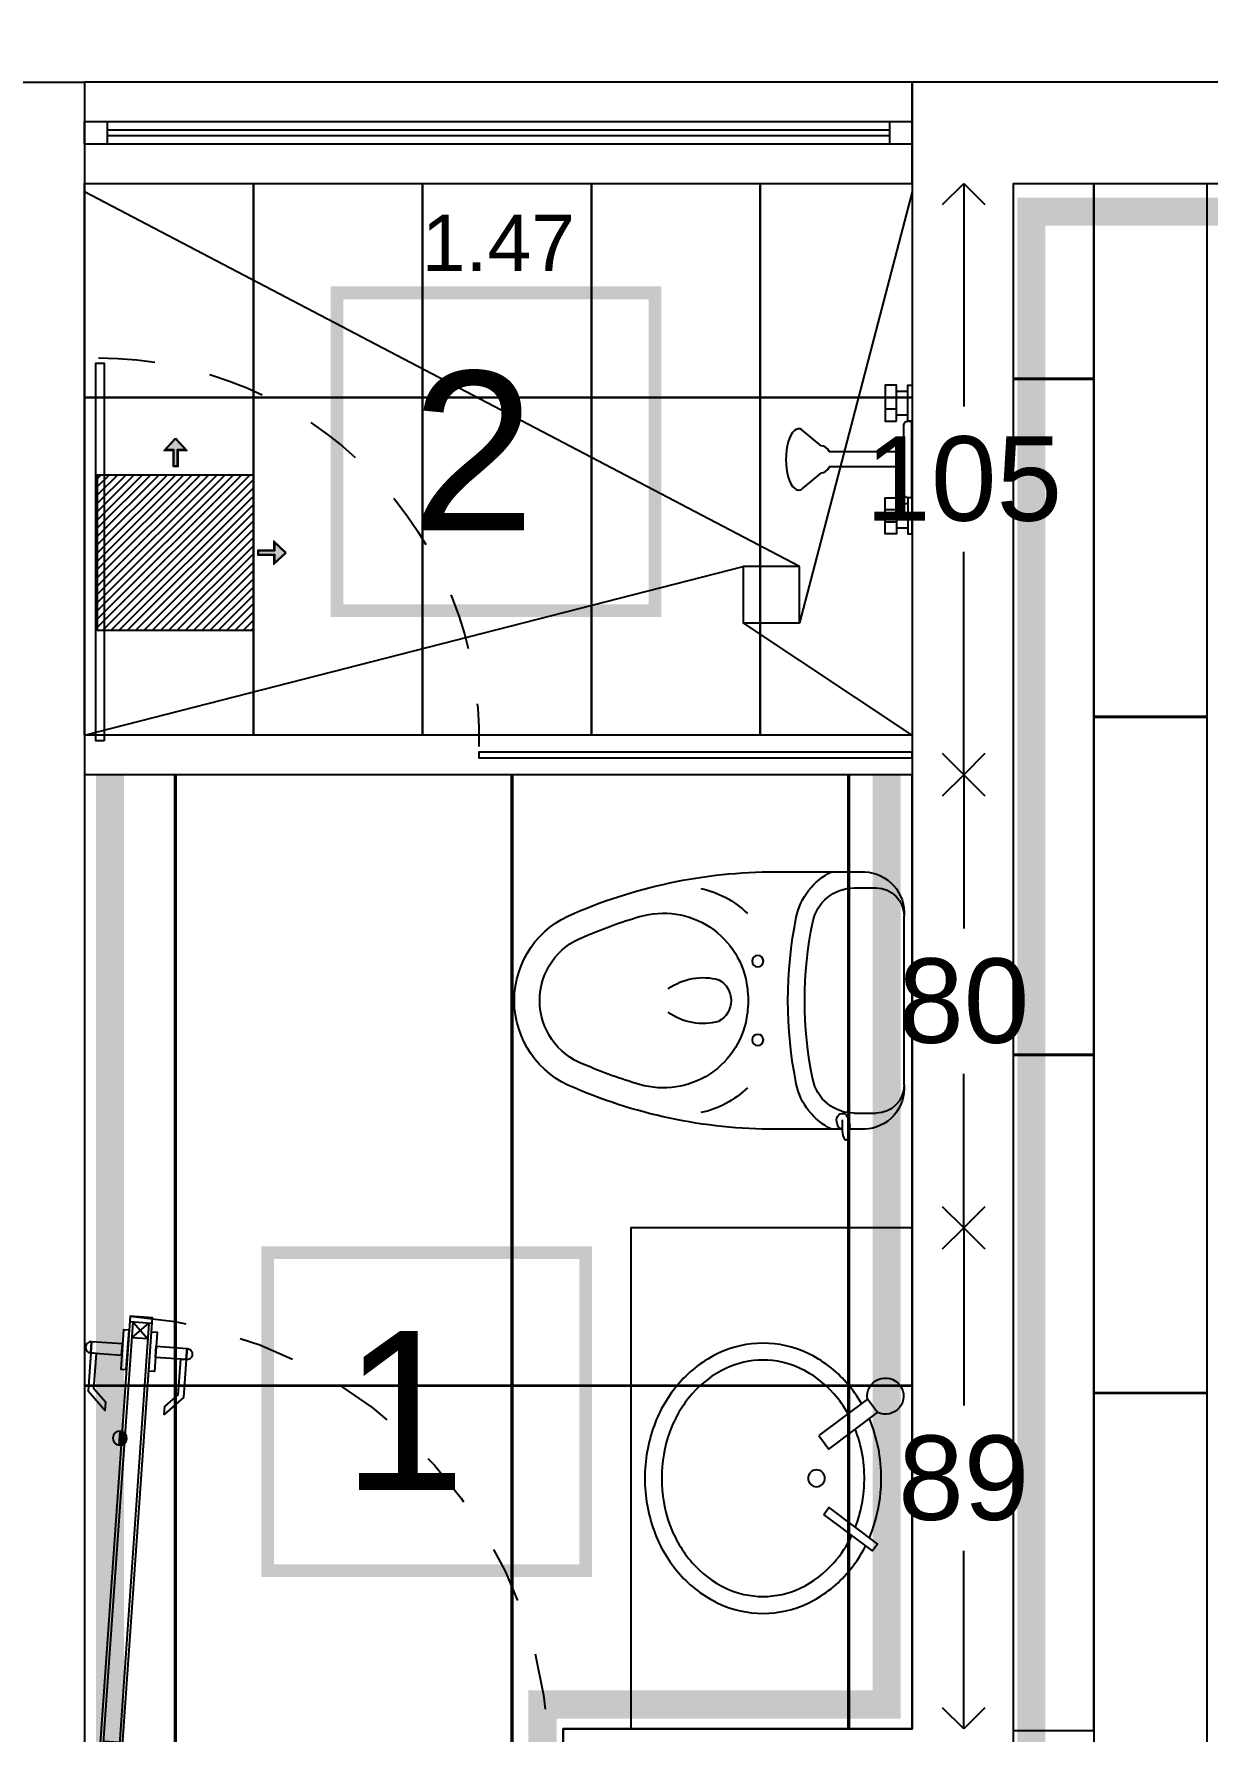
# Model space of a CAD drawing. Header units: metres. Extents: x 116 to 391, y -213 to 56.
# Drawn here: x 328.997 to 331.08, y -123.628 to -120.614 of the extents above; entities that cross this region are included whole.
import ezdxf
from ezdxf.xclip import XClip

# ---------------------------------------------------------------- set-up
doc = ezdxf.new("R2010")
doc.units = ezdxf.units.M
doc.header["$XCLIPFRAME"] = 0
doc.header["$PDMODE"] = 35
for name, pattern in [('AR-157$0$ACAD_ISO07W100', [3, 0, -3]), ('AR-157$0$HIDDEN', [0.375, 0.25, -0.125]), ('HIDDEN2', [0.1875, 0.125, -0.0625])]:
    doc.linetypes.add(name, pattern=pattern)
for name, color, linetype in [('A-ACABADOS PISOS', 1, 'Continuous'), ('A-DESPIECE', 5, 'Continuous'), ('A-PISO', 30, 'Continuous'), ('AR-157$0$A-CANCELERIA', 8, 'Continuous'), ('AR-157$0$A-DIM-VANOS', 8, 'Continuous'), ('AR-157$0$A-ESCALON', 8, 'Continuous'), ('AR-157$0$A-MUEBLES FIJOS', 8, 'Continuous'), ('AR-157$0$A-MUROS', 8, 'Continuous'), ('AR-157$0$A-MUROS BAJOS', 8, 'Continuous'), ('AR-157$0$A-PUERTAS', 8, 'Continuous'), ('AR-157$0$A-VENTANAS', 8, 'Continuous')]:
    doc.layers.add(name, color=color, linetype=linetype)
doc.styles.add('Anot_Arial', font='arial.ttf')
doc.styles.add('AR-157$0$Anot_Arial', font='arial.ttf')
doc.styles.add('AR-157$0$Standard', font='arial.ttf')
doc.styles.get("Standard").update_dxf_attribs({"font": 'arial.ttf'})
doc.dimstyles.new('AR-157$0$VANOS', dxfattribs={"dimtxt": 0.1, "dimasz": 0.05, "dimexe": 0, "dimexo": 0, "dimgap": 0.03, "dimtad": 0, "dimtih": 1, "dimtoh": 1, "dimzin": 0, "dimdsep": 46, "dimtxsty": 'AR-157$0$Standard', "dimblk": 'AR-157$0$_Dot', "dimcen": 0.09, "dimse1": 1, "dimse2": 1, "dimsd1": 1, "dimsd2": 1, "dimclrd": 256, "dimclre": 256, "dimclrt": 256, "dimazin": 0, "dimtfac": 1, "dimtix": 1, "dimtofl": 0, "dimtmove": 2, "dimatfit": 3, "dimldrblk": 'AR-157$0$COTA', "dimfxl": 0, "dimtolj": 1, "dimtzin": 0, "dimlwd": 18, "dimarcsym": 0})
doc.dimstyles.new('DETALLE DE CAMBIOS', dxfattribs={"dimscale": 1.5, "dimtxt": 0.1, "dimasz": 0.05, "dimexe": 0.18, "dimexo": 0.0625, "dimgap": 0.035, "dimtad": 0, "dimtih": 1, "dimtoh": 1, "dimdec": 0, "dimlfac": 100, "dimzin": 0, "dimdsep": 46, "dimtxsty": 'Anot_Arial', "dimblk": 'OPEN90', "dimcen": 0.09, "dimse1": 1, "dimse2": 1, "dimclrd": 1, "dimclre": 4, "dimclrt": 1, "dimadec": 0, "dimazin": 0, "dimtfac": 1, "dimtdec": 0, "dimtix": 1, "dimtofl": 0, "dimtmove": 0, "dimatfit": 3, "dimldrblk": 'OPEN90', "dimfxl": 1, "dimtolj": 1, "dimtzin": 0, "dimarcsym": 0})

# ---------------------------------------------------------------- blocks, each defined once
blk = doc.blocks.new('PISO REGADERA')
at = {"layer": 'A-PISO'}
for points in [[(143.8033, 59.7182), (144.1033, 59.7182), (144.1033, 60.3182), (143.8033, 60.3182)], [(144.1033, 59.7182), (144.4033, 59.7182), (144.4033, 60.3182), (144.1033, 60.3182)], [(144.4033, 59.7182), (144.7033, 59.7182), (144.7033, 60.3182), (144.4033, 60.3182)], [(144.7033, 59.7182), (145.0033, 59.7182), (145.0033, 60.3182), (144.7033, 60.3182)], [(145.0033, 59.7182), (145.3033, 59.7182), (145.3033, 60.3182), (145.0033, 60.3182)], [(145.3033, 59.7182), (145.6033, 59.7182), (145.6033, 60.3182), (145.3033, 60.3182)], [(145.6033, 59.7182), (145.9033, 59.7182), (145.9033, 60.3182), (145.6033, 60.3182)], [(145.9033, 59.7182), (146.2033, 59.7182), (146.2033, 60.3182), (145.9033, 60.3182)], [(146.2033, 59.7182), (146.5033, 59.7182), (146.5033, 60.3182), (146.2033, 60.3182)], [(146.5033, 59.7182), (146.8033, 59.7182), (146.8033, 60.3182), (146.5033, 60.3182)], [(146.8033, 59.7182), (147.1033, 59.7182), (147.1033, 60.3182), (146.8033, 60.3182)], [(147.1033, 59.7182), (147.4033, 59.7182), (147.4033, 60.3182), (147.1033, 60.3182)], [(147.4033, 59.7182), (147.7033, 59.7182), (147.7033, 60.3182), (147.4033, 60.3182)], [(143.8033, 59.1182), (144.1033, 59.1182), (144.1033, 59.7182), (143.8033, 59.7182)], [(143.8033, 59.7182), (144.1033, 59.7182), (144.1033, 59.7182), (143.8033, 59.7182)], [(144.1033, 59.1182), (144.4033, 59.1182), (144.4033, 59.7182), (144.1033, 59.7182)], [(144.1033, 59.7182), (144.4033, 59.7182), (144.4033, 59.7182), (144.1033, 59.7182)], [(144.4033, 59.1182), (144.7033, 59.1182), (144.7033, 59.7182), (144.4033, 59.7182)], [(144.4033, 59.7182), (144.7033, 59.7182), (144.7033, 59.7182), (144.4033, 59.7182)], [(144.7033, 59.1182), (145.0033, 59.1182), (145.0033, 59.7182), (144.7033, 59.7182)], [(144.7033, 59.7182), (145.0033, 59.7182), (145.0033, 59.7182), (144.7033, 59.7182)], [(145.0033, 59.1182), (145.3033, 59.1182), (145.3033, 59.7182), (145.0033, 59.7182)], [(145.0033, 59.7182), (145.3033, 59.7182), (145.3033, 59.7182), (145.0033, 59.7182)], [(145.3033, 59.1182), (145.6033, 59.1182), (145.6033, 59.7182), (145.3033, 59.7182)], [(145.3033, 59.7182), (145.6033, 59.7182), (145.6033, 59.7182), (145.3033, 59.7182)], [(145.6033, 59.1182), (145.9033, 59.1182), (145.9033, 59.7182), (145.6033, 59.7182)], [(145.6033, 59.7182), (145.9033, 59.7182), (145.9033, 59.7182), (145.6033, 59.7182)], [(145.9033, 59.1182), (146.2033, 59.1182), (146.2033, 59.7182), (145.9033, 59.7182)], [(145.9033, 59.7182), (146.2033, 59.7182), (146.2033, 59.7182), (145.9033, 59.7182)], [(146.2033, 59.1182), (146.5033, 59.1182), (146.5033, 59.7182), (146.2033, 59.7182)], [(146.2033, 59.7182), (146.5033, 59.7182), (146.5033, 59.7182), (146.2033, 59.7182)], [(146.5033, 59.1182), (146.8033, 59.1182), (146.8033, 59.7182), (146.5033, 59.7182)], [(146.5033, 59.7182), (146.8033, 59.7182), (146.8033, 59.7182), (146.5033, 59.7182)], [(146.8033, 59.1182), (147.1033, 59.1182), (147.1033, 59.7182), (146.8033, 59.7182)], [(146.8033, 59.7182), (147.1033, 59.7182), (147.1033, 59.7182), (146.8033, 59.7182)], [(147.1033, 59.1182), (147.4033, 59.1182), (147.4033, 59.7182), (147.1033, 59.7182)], [(147.1033, 59.7182), (147.4033, 59.7182), (147.4033, 59.7182), (147.1033, 59.7182)], [(147.4033, 59.1182), (147.7033, 59.1182), (147.7033, 59.7182), (147.4033, 59.7182)], [(147.4033, 59.7182), (147.7033, 59.7182), (147.7033, 59.7182), (147.4033, 59.7182)], [(143.8033, 58.5182), (144.1033, 58.5182), (144.1033, 59.1182), (143.8033, 59.1182)], [(144.1033, 58.5182), (144.4033, 58.5182), (144.4033, 59.1182), (144.1033, 59.1182)], [(144.4033, 58.5182), (144.7033, 58.5182), (144.7033, 59.1182), (144.4033, 59.1182)], [(144.7033, 58.5182), (145.0033, 58.5182), (145.0033, 59.1182), (144.7033, 59.1182)], [(145.0033, 58.5182), (145.3033, 58.5182), (145.3033, 59.1182), (145.0033, 59.1182)], [(145.3033, 58.5182), (145.6033, 58.5182), (145.6033, 59.1182), (145.3033, 59.1182)], [(145.6033, 58.5182), (145.9033, 58.5182), (145.9033, 59.1182), (145.6033, 59.1182)], [(145.9033, 58.5182), (146.2033, 58.5182), (146.2033, 59.1182), (145.9033, 59.1182)], [(146.2033, 58.5182), (146.5033, 58.5182), (146.5033, 59.1182), (146.2033, 59.1182)], [(146.5033, 58.5182), (146.8033, 58.5182), (146.8033, 59.1182), (146.5033, 59.1182)], [(146.8033, 58.5182), (147.1033, 58.5182), (147.1033, 59.1182), (146.8033, 59.1182)], [(147.1033, 58.5182), (147.4033, 58.5182), (147.4033, 59.1182), (147.1033, 59.1182)], [(147.4033, 58.5182), (147.7033, 58.5182), (147.7033, 59.1182), (147.4033, 59.1182)], [(143.8033, 57.9182), (144.1033, 57.9182), (144.1033, 58.5182), (143.8033, 58.5182)], [(143.8033, 58.5182), (144.1033, 58.5182), (144.1033, 58.5182), (143.8033, 58.5182)], [(144.1033, 57.9182), (144.4033, 57.9182), (144.4033, 58.5182), (144.1033, 58.5182)], [(144.1033, 58.5182), (144.4033, 58.5182), (144.4033, 58.5182), (144.1033, 58.5182)], [(144.4033, 57.9182), (144.7033, 57.9182), (144.7033, 58.5182), (144.4033, 58.5182)], [(144.4033, 58.5182), (144.7033, 58.5182), (144.7033, 58.5182), (144.4033, 58.5182)], [(144.7033, 57.9182), (145.0033, 57.9182), (145.0033, 58.5182), (144.7033, 58.5182)], [(144.7033, 58.5182), (145.0033, 58.5182), (145.0033, 58.5182), (144.7033, 58.5182)], [(145.0033, 57.9182), (145.3033, 57.9182), (145.3033, 58.5182), (145.0033, 58.5182)], [(145.0033, 58.5182), (145.3033, 58.5182), (145.3033, 58.5182), (145.0033, 58.5182)], [(145.3033, 57.9182), (145.6033, 57.9182), (145.6033, 58.5182), (145.3033, 58.5182)], [(145.3033, 58.5182), (145.6033, 58.5182), (145.6033, 58.5182), (145.3033, 58.5182)], [(145.6033, 57.9182), (145.9033, 57.9182), (145.9033, 58.5182), (145.6033, 58.5182)], [(145.6033, 58.5182), (145.9033, 58.5182), (145.9033, 58.5182), (145.6033, 58.5182)], [(145.9033, 57.9182), (146.2033, 57.9182), (146.2033, 58.5182), (145.9033, 58.5182)], [(145.9033, 58.5182), (146.2033, 58.5182), (146.2033, 58.5182), (145.9033, 58.5182)], [(146.2033, 57.9182), (146.5033, 57.9182), (146.5033, 58.5182), (146.2033, 58.5182)], [(146.2033, 58.5182), (146.5033, 58.5182), (146.5033, 58.5182), (146.2033, 58.5182)], [(146.5033, 57.9182), (146.8033, 57.9182), (146.8033, 58.5182), (146.5033, 58.5182)], [(146.5033, 58.5182), (146.8033, 58.5182), (146.8033, 58.5182), (146.5033, 58.5182)], [(146.8033, 57.9182), (147.1033, 57.9182), (147.1033, 58.5182), (146.8033, 58.5182)], [(146.8033, 58.5182), (147.1033, 58.5182), (147.1033, 58.5182), (146.8033, 58.5182)], [(147.1033, 57.9182), (147.4033, 57.9182), (147.4033, 58.5182), (147.1033, 58.5182)], [(147.1033, 58.5182), (147.4033, 58.5182), (147.4033, 58.5182), (147.1033, 58.5182)], [(147.4033, 57.9182), (147.7033, 57.9182), (147.7033, 58.5182), (147.4033, 58.5182)], [(147.4033, 58.5182), (147.7033, 58.5182), (147.7033, 58.5182), (147.4033, 58.5182)], [(143.8033, 57.3182), (144.1033, 57.3182), (144.1033, 57.9182), (143.8033, 57.9182)], [(144.1033, 57.3182), (144.4033, 57.3182), (144.4033, 57.9182), (144.1033, 57.9182)], [(144.4033, 57.3182), (144.7033, 57.3182), (144.7033, 57.9182), (144.4033, 57.9182)], [(144.7033, 57.3182), (145.0033, 57.3182), (145.0033, 57.9182), (144.7033, 57.9182)], [(145.0033, 57.3182), (145.3033, 57.3182), (145.3033, 57.9182), (145.0033, 57.9182)], [(145.3033, 57.3182), (145.6033, 57.3182), (145.6033, 57.9182), (145.3033, 57.9182)], [(145.6033, 57.3182), (145.9033, 57.3182), (145.9033, 57.9182), (145.6033, 57.9182)], [(145.9033, 57.3182), (146.2033, 57.3182), (146.2033, 57.9182), (145.9033, 57.9182)], [(146.2033, 57.3182), (146.5033, 57.3182), (146.5033, 57.9182), (146.2033, 57.9182)], [(146.5033, 57.3182), (146.8033, 57.3182), (146.8033, 57.9182), (146.5033, 57.9182)], [(146.8033, 57.3182), (147.1033, 57.3182), (147.1033, 57.9182), (146.8033, 57.9182)], [(147.1033, 57.3182), (147.4033, 57.3182), (147.4033, 57.9182), (147.1033, 57.9182)], [(147.4033, 57.3182), (147.7033, 57.3182), (147.7033, 57.9182), (147.4033, 57.9182)], [(143.8033, 56.7182), (144.1033, 56.7182), (144.1033, 57.3182), (143.8033, 57.3182)], [(143.8033, 57.3182), (144.1033, 57.3182), (144.1033, 57.3182), (143.8033, 57.3182)], [(144.1033, 56.7182), (144.4033, 56.7182), (144.4033, 57.3182), (144.1033, 57.3182)], [(144.1033, 57.3182), (144.4033, 57.3182), (144.4033, 57.3182), (144.1033, 57.3182)], [(144.4033, 56.7182), (144.7033, 56.7182), (144.7033, 57.3182), (144.4033, 57.3182)], [(144.4033, 57.3182), (144.7033, 57.3182), (144.7033, 57.3182), (144.4033, 57.3182)], [(144.7033, 56.7182), (145.0033, 56.7182), (145.0033, 57.3182), (144.7033, 57.3182)], [(144.7033, 57.3182), (145.0033, 57.3182), (145.0033, 57.3182), (144.7033, 57.3182)], [(145.0033, 56.7182), (145.3033, 56.7182), (145.3033, 57.3182), (145.0033, 57.3182)], [(145.0033, 57.3182), (145.3033, 57.3182), (145.3033, 57.3182), (145.0033, 57.3182)], [(145.3033, 56.7182), (145.6033, 56.7182), (145.6033, 57.3182), (145.3033, 57.3182)], [(145.3033, 57.3182), (145.6033, 57.3182), (145.6033, 57.3182), (145.3033, 57.3182)], [(145.6033, 56.7182), (145.9033, 56.7182), (145.9033, 57.3182), (145.6033, 57.3182)], [(145.6033, 57.3182), (145.9033, 57.3182), (145.9033, 57.3182), (145.6033, 57.3182)], [(145.9033, 56.7182), (146.2033, 56.7182), (146.2033, 57.3182), (145.9033, 57.3182)], [(145.9033, 57.3182), (146.2033, 57.3182), (146.2033, 57.3182), (145.9033, 57.3182)], [(146.2033, 56.7182), (146.5033, 56.7182), (146.5033, 57.3182), (146.2033, 57.3182)], [(146.2033, 57.3182), (146.5033, 57.3182), (146.5033, 57.3182), (146.2033, 57.3182)], [(146.5033, 56.7182), (146.8033, 56.7182), (146.8033, 57.3182), (146.5033, 57.3182)], [(146.5033, 57.3182), (146.8033, 57.3182), (146.8033, 57.3182), (146.5033, 57.3182)], [(146.8033, 56.7182), (147.1033, 56.7182), (147.1033, 57.3182), (146.8033, 57.3182)], [(146.8033, 57.3182), (147.1033, 57.3182), (147.1033, 57.3182), (146.8033, 57.3182)], [(147.1033, 56.7182), (147.4033, 56.7182), (147.4033, 57.3182), (147.1033, 57.3182)], [(147.1033, 57.3182), (147.4033, 57.3182), (147.4033, 57.3182), (147.1033, 57.3182)], [(147.4033, 56.7182), (147.7033, 56.7182), (147.7033, 57.3182), (147.4033, 57.3182)], [(147.4033, 57.3182), (147.7033, 57.3182), (147.7033, 57.3182), (147.4033, 57.3182)], [(143.8033, 56.1182), (144.1033, 56.1182), (144.1033, 56.7182), (143.8033, 56.7182)], [(144.1033, 56.1182), (144.4033, 56.1182), (144.4033, 56.7182), (144.1033, 56.7182)], [(144.4033, 56.1182), (144.7033, 56.1182), (144.7033, 56.7182), (144.4033, 56.7182)], [(144.7033, 56.1182), (145.0033, 56.1182), (145.0033, 56.7182), (144.7033, 56.7182)], [(145.0033, 56.1182), (145.3033, 56.1182), (145.3033, 56.7182), (145.0033, 56.7182)], [(145.3033, 56.1182), (145.6033, 56.1182), (145.6033, 56.7182), (145.3033, 56.7182)], [(145.6033, 56.1182), (145.9033, 56.1182), (145.9033, 56.7182), (145.6033, 56.7182)], [(145.9033, 56.1182), (146.2033, 56.1182), (146.2033, 56.7182), (145.9033, 56.7182)], [(146.2033, 56.1182), (146.5033, 56.1182), (146.5033, 56.7182), (146.2033, 56.7182)], [(146.5033, 56.1182), (146.8033, 56.1182), (146.8033, 56.7182), (146.5033, 56.7182)], [(146.8033, 56.1182), (147.1033, 56.1182), (147.1033, 56.7182), (146.8033, 56.7182)], [(147.1033, 56.1182), (147.4033, 56.1182), (147.4033, 56.7182), (147.1033, 56.7182)], [(147.4033, 56.1182), (147.7033, 56.1182), (147.7033, 56.7182), (147.4033, 56.7182)]]:
    blk.add_lwpolyline(points, close=True, dxfattribs=at)
blk = doc.blocks.new('*U151')
at = {"color": 0}
for points in [[(0, -0.02), (1.47, -0.02), (1.47, 0.02), (0, 0.02)], [(0, -0.02), (0.04, -0.02), (0.04, 0.02), (0, 0.02)], [(1.47, 0.02), (1.43, 0.02), (1.43, -0.02), (1.47, -0.02)]]:
    blk.add_lwpolyline(points, close=True, dxfattribs=at)
at = {"color": 8}
for points in [[(0.04, 0.005), (1.43, 0.005)], [(0.04, -0.005), (1.43, -0.005)]]:
    blk.add_lwpolyline(points, dxfattribs=at)
at = {"style": 'AR-157$0$Anot_Arial', "flags": 1}
for tag, p in [('ESPACIO', (0.1591, 0.4028)), ('TIPO', (0.1591, 0.3233)), ('NUMERO', (0.1591, 0.2487)), ('MATERIAL', (0.1591, 0.1668))]:
    blk.add_attdef(tag, p, '', height=0.0625, dxfattribs=at)
blk = doc.blocks.new('*U112')
at = {"color": 0}
for p, q in [((0.0659, -0.0688), (0.026, -0.0715)), ((0.0619, -0.0971), (0.034, -0.0991)), ((0.12, -0.8419), (0.0801, -0.8447)), ((0.1121, -0.8144), (0.0841, -0.8163))]:
    blk.add_line(p, q, dxfattribs=at)
at = {"color": 8, "linetype": 'ByBlock'}
for p, q in [((0.065, -0.6288), (0.0662, -0.6464)), ((0.0683, -0.6304), (0.0692, -0.6443))]:
    blk.add_line(p, q, dxfattribs=at)
at = {"color": 0}
for points in [[(0, -0.0757), (0.01, -0.0757), (0.01, -0.0566), (0.02, -0.0566), (0.02, -0.0166), (0.03, -0.0166), (0.03, -0.0166), (0.03, -0.0066), (0.01, 0.0584), (0, 0.0584), (0, -0.0757)], [(0.85, -0.0757), (0.84, -0.0757), (0.84, -0.0566), (0.83, -0.0566), (0.83, -0.0166), (0.82, -0.0166), (0.82, -0.0166), (0.82, -0.0066), (0.84, 0.0584), (0.85, 0.0584), (0.85, -0.0757)], [(0.025, -0.0516), (0.025, -0.0166)], [(0.03, -0.0562), (0.0649, -0.0538)], [(0.0653, -0.0588), (0.0649, -0.0538)], [(0.032, -0.0711), (0.0619, -0.0971)], [(0.032, -0.0711), (0.0861, -0.8442)], [(0.034, -0.0991), (0.06, -0.0692)], [(0.114, -0.8423), (0.06, -0.0692)], [(0.0841, -0.8163), (0.114, -0.8423)], [(0.0861, -0.8442), (0.1121, -0.8144)]]:
    blk.add_lwpolyline(points, dxfattribs=at)
blk.add_lwpolyline([(0.0253, -0.0616), (0.0253, -0.0616), (0.0653, -0.0588), (0.1207, -0.8518), (0.0808, -0.8546)], close=True, dxfattribs=at)
blk.add_lwpolyline([(0.0616, -0.6253), (0.0634, -0.6503, -1)], format="xyb", close=True, dxfattribs=at)
at = {"color": 0, "linetype": 'ByBlock'}
blk.add_lwpolyline([(0.0616, -0.6253), (0.0634, -0.6503, -1)], format="xyb", close=True, dxfattribs=at)
at = {"color": 8, "linetype": 'ByBlock'}
blk.add_lwpolyline([(0.0634, -0.6503), (0.0632, -0.6471, 1), (0.0619, -0.6284), (0.0616, -0.6253, -1)], format="xyb", close=True, dxfattribs=at)
at = {"color": 8}
for points in [[(0.0111, -0.7893), (0.0064, -0.722), (0.0365, -0.6873), (0.0375, -0.7014), (0.0166, -0.7254), (0.0211, -0.7886)], [(0.1807, -0.7775), (0.176, -0.7101), (0.1413, -0.68), (0.1423, -0.6941), (0.1663, -0.715), (0.1707, -0.7782)], [(0.0791, -0.8297), (0.0691, -0.8304), (0.0642, -0.7606), (0.0742, -0.7599)], [(0.119, -0.8269), (0.1289, -0.8262), (0.1241, -0.7564), (0.1141, -0.7571)], [(0.1272, -0.8013), (0.1821, -0.7974), (0.1807, -0.7775), (0.1258, -0.7813)], [(0.0673, -0.8054), (0.0125, -0.8093), (0.0111, -0.7893), (0.0659, -0.7855)]]:
    blk.add_lwpolyline(points, close=True, dxfattribs=at)
for points in [[(0.1807, -0.7775), (0.1821, -0.7974, 1)], [(0.0111, -0.7893), (0.0125, -0.8093, -1)]]:
    blk.add_lwpolyline(points, format="xyb", close=True, dxfattribs=at)
at = {"color": 0}
blk.add_circle((0.025, -0.0566), 0.005, dxfattribs=at)
at = {"color": 0, "linetype": 'AR-157$0$ACAD_ISO07W100', "ltscale": 0.005}
blk.add_arc((0.025, -0.0566), 0.8, 274, 2.4132, dxfattribs=at)
at = {"style": 'AR-157$0$Anot_Arial', "flags": 1}
for tag, p in [('ESPACIO', (0.109, 0.5853)), ('TOPE', (0.109, 0.5124)), ('TIPO', (0.109, 0.4329)), ('NUMERO', (0.109, 0.3583)), ('MATERIAL', (0.109, 0.2753))]:
    blk.add_attdef(tag, p, '', height=0.0625, dxfattribs=at)
blk = doc.blocks.new('AR-157$0$MNRLS')
for p, q in [((0.028, 0.12136), (0.008, 0.12136)), ((0.048, 0.11072), (0.028, 0.11072)), ((0.008, 0.07864), (0.028, 0.07864)), ((0.028, 0.08928), (0.048, 0.08928)), ((0.008, -0.07864), (0.028, -0.07864)), ((0.028, -0.08928), (0.048, -0.08928)), ((0.048, -0.11072), (0.028, -0.11072)), ((0.028, -0.12136), (0.008, -0.12136))]:
    blk.add_line(p, q)
for points in [[(0, 0.068), (0.008, 0.068), (0.008, 0.132), (0, 0.132)], [(0.028, 0.068), (0.028, 0.132), (0.048, 0.132), (0.048, 0.068)], [(0, -0.068), (0.008, -0.068), (0.008, -0.132), (0, -0.132)], [(0.028, -0.068), (0.028, -0.132), (0.048, -0.132), (0.048, -0.068)]]:
    blk.add_lwpolyline(points, close=True)
at = {"layer": 'Defpoints', "color": 8}
blk.add_line((0, 0.068), (0, -0.068), dxfattribs=at)
blk = doc.blocks.new('AR-157$0$DSAF')
at = {"ltscale": 0.05}
for p, q in [((440.8631, -200.5216), (440.8631, -200.5249)), ((440.9054, -200.5216), (440.8631, -200.5216)), ((440.9054, -200.5249), (440.8631, -200.5249)), ((440.8752, -200.5249), (440.8752, -200.6095)), ((440.8932, -200.5249), (440.8932, -200.6095)), ((440.9054, -200.5249), (440.9054, -200.5216)), ((440.8683, -200.619), (440.8492, -200.6418)), ((440.9002, -200.619), (440.9193, -200.6418))]:
    blk.add_line(p, q, dxfattribs=at)
blk.add_lwpolyline([(440.8442, -200.5216), (440.9242, -200.5216, 0.414214), (440.9292, -200.5166), (440.9292, -200.5116), (440.8392, -200.5116), (440.8392, -200.5166, 0.414214)], format="xyb", close=True, dxfattribs=at)
for centre, major_axis, ratio, start_param, end_param in [((440.8842, -200.619), (0.016, 0), 0.725306, 2.170044, 3.141593), ((440.8842, -200.619), (0.016, 0), 0.725306, 0, 0.971549), ((440.8843, -200.6457), (0.0363, 0), 0.415274, 2.879781, 6.544996)]:
    blk.add_ellipse(centre, major_axis=major_axis, ratio=ratio, start_param=start_param, end_param=end_param, dxfattribs=at)
blk = doc.blocks.new('AR-157$0$lav-1')
for points in [[(-0.1424, 0.1216, -0.047253), (-0.1159, 0.1584, -0.102819), (-0.0464, 0.211, -0.110985), (0.0326, 0.2287, -0.110985), (0.1115, 0.211, -0.102819), (0.1811, 0.1584, -0.093047), (0.2262, 0.082, -0.087147), (0.2426, -0.0113)], [(-0.1183, 0.1035, -0.0513), (-0.0933, 0.1387, -0.102819), (-0.0335, 0.1839, -0.110985), (0.0326, 0.1987, -0.110985), (0.0987, 0.1839, -0.102819), (0.1585, 0.1387, -0.093047), (0.198, 0.0718, -0.087147), (0.2126, -0.0113)], [(-0.177, -0.0263, -0.100978), (-0.1611, 0.082, -0.013878), (-0.1562, 0.0944, -0.013878)], [(-0.147, -0.0263, -0.102685), (-0.1328, 0.0718, -0.005142), (-0.1313, 0.0758, -0.005142)], [(-0.1562, -0.117, -0.013878), (-0.1611, -0.1045, -0.07335), (-0.177, -0.0263)], [(0.2426, -0.0113, -0.087147), (0.2262, -0.1045, -0.093047), (0.1811, -0.181, -0.102819), (0.1115, -0.2335, -0.110985), (0.0326, -0.2513, -0.110985), (-0.0464, -0.2335, -0.102819), (-0.1159, -0.181, -0.063055), (-0.1497, -0.1309, -0.063055)], [(-0.1313, -0.0984, -0.005142), (-0.1328, -0.0943, -0.071652), (-0.147, -0.0263)], [(0.2126, -0.0113, -0.087147), (0.198, -0.0943, -0.093047), (0.1585, -0.1612, -0.102819), (0.0987, -0.2064, -0.110985), (0.0326, -0.2213, -0.110985), (-0.0335, -0.2064, -0.102819), (-0.0933, -0.1612, -0.069422), (-0.1253, -0.1126, -0.069422)]]:
    blk.add_lwpolyline(points, format="xyb")
for points in [[(-0.0665, 0.0648), (-0.0845, 0.0407), (-0.1709, 0.1055), (-0.1529, 0.1295)], [(-0.0755, -0.0753), (-0.0845, -0.0633), (-0.1709, -0.128), (-0.1619, -0.14)]]:
    blk.add_lwpolyline(points, close=True)
blk.add_circle((-0.0624, -0.0113), 0.015)
blk.add_arc((-0.1847, 0.1346), 0.0322, 350.8313, 295.2918)
blk = doc.blocks.new('AR-157$0$Wc-7')
for p, q in [((0.1079, 0.2), (0.069, 0.2)), ((0.0191, -0.15), (0.0191, 0.15)), ((0.1079, -0.2), (0.069, -0.2))]:
    blk.add_line(p, q)
for points in [[(0.1283, -0.2286), (0.2355, -0.2286, 0.105528), (0.6046, -0.1552, 0.687855), (0.6046, 0.1552, 0.105528), (0.2355, 0.2286), (0.0892, 0.2286)], [(0.1283, -0.2282, 0.402984), (0.1367, -0.2219, 0.198938), (0.1384, -0.2083, 0.301983), (0.1295, -0.2006, 0.216996), (0.1223, -0.2028, 0.213178), (0.1166, -0.2298, 0.027648), (0.12, -0.2467, 0.543183), (0.1236, -0.2475, 0.151862), (0.1283, -0.2312), (0.1283, -0.2121)]]:
    blk.add_lwpolyline(points, format="xyb")
blk.add_lwpolyline([(0.0892, -0.2286), (0.1164, -0.2286)])
for centre in [(0.279, 0.07), (0.279, -0.07)]:
    blk.add_circle(centre, 0.01)
for centre, radius, start, end in [((0.0925, 0.155), 0.0737, 92.627, 183.8822), ((0.0979, 0.125), 0.115, 11.4749, 64.2439), ((0.069, 0.15), 0.05, 90, 180), ((0.1079, 0.125), 0.075, 11.4749, 90), ((0.4156, 0.0337), 0.1692, 102.1216, 134.2496), ((0.4467, 0.0052), 0.15, 73.6719, 173.3802), ((-0.508, 0), 0.7035, 348.5251, 11.4749), ((-0.518, 0), 0.7435, 348.5251, 11.4749), ((0.2481, -0.6728), 0.8565, 66.6361, 73.6719), ((0.5452, 0), 0.1212, 290.5489, 69.4511), ((0.3689, 0), 0.0423, 119.5091, 240.4909), ((0.3763, -0.0664), 0.1071, 54.56, 105.2872), ((0.4914, 0), 0.1951, 173.3802, 186.6198), ((0.4467, -0.0052), 0.15, 186.6198, 286.3281), ((0.3763, 0.0664), 0.1071, 254.7128, 305.44), ((0.2481, 0.6728), 0.8565, 286.3281, 293.3639), ((0.0925, -0.155), 0.0737, 176.1178, 267.373), ((0.069, -0.15), 0.05, 180, 270), ((0.1079, -0.125), 0.075, 270, 348.5251), ((0.0979, -0.125), 0.115, 295.7561, 348.5251), ((0.4156, -0.0337), 0.1692, 225.7504, 257.8784)]:
    blk.add_arc(centre, radius, start, end)
blk = doc.blocks.new('*D434')
at = {"layer": 'Defpoints', "color": 0, "transparency": 16777216}
for p in [(329.0868, -120.8947), (330.5567, -120.8947), (330.5567, -120.9852)]:
    blk.add_point(p, dxfattribs=at)
at = {"layer": 'AR-157$0$A-DIM-VANOS', "transparency": 16777216, "insert": (329.8217, -120.9852), "char_height": 0.1, "attachment_point": 5, "style": 'AR-157$0$Standard'}
blk.add_mtext('\\A1;1.47', dxfattribs=at)
blk = doc.blocks.new('AR-157$0$_Dot')
at = {"color": 0, "linetype": 'ByBlock', "lineweight": -2}
blk.add_line((-0.5, 0), (-1, 0), dxfattribs=at)
at = {"color": 0, "linetype": 'ByBlock', "const_width": 0.5}
blk.add_lwpolyline([(-0.25, 0, 1), (0.25, 0, 1)], format="xyb", close=True, dxfattribs=at)
blk = doc.blocks.new('AR-157$0$COTA')
blk.add_line((-2.926, 0), (0, 0))
blk.add_lwpolyline([(-1.414, 0), (-1.414, -0.354), (0, -0.354), (0, 0)], close=True)
blk.add_solid([(-1.414, 0), (-1.414, -0.354), (0, 0), (0, -0.354)])
blk = doc.blocks.new('*U409')
blk.add_lwpolyline([(0.035, -0.025), (0.02, -0.025), (0.0198, -0.6963), (0.0348, -0.6963)], close=True)
at = {"color": 8, "linetype": 'AR-157$0$HIDDEN', "ltscale": 0.3}
blk.add_arc((0.0257, -0.0306), 0.6746, 269.9307, 1.2942, dxfattribs=at)
at = {"style": 'AR-157$0$Anot_Arial', "flags": 1}
for tag, p in [('ESPACIO', (0.1591, 0.5853)), ('TOPE', (0.1591, 0.5124)), ('TIPO', (0.1591, 0.4329)), ('NUMERO', (0.1591, 0.3583)), ('MATERIAL', (0.1591, 0.2824))]:
    blk.add_attdef(tag, p, '', height=0.0625, dxfattribs=at)
blk = doc.blocks.new('r')
h = blk.add_hatch(color=5)
h.dxf.hatch_style = 1
h.paths.add_polyline_path([(1655.762, 468.449), (1655.668, 468.348), (1655.746, 468.348), (1655.746, 468.2), (1655.778, 468.2), (1655.778, 468.348), (1655.856, 468.348)])
at = {"color": 5}
for points in [[(1655.762, 468.456), (1655.658, 468.343), (1655.742, 468.343), (1655.742, 468.196), (1655.782, 468.196), (1655.782, 468.343), (1655.866, 468.343)], [(1655.762, 468.449), (1655.668, 468.348), (1655.746, 468.348), (1655.746, 468.2), (1655.778, 468.2), (1655.778, 468.348), (1655.856, 468.348)]]:
    blk.add_lwpolyline(points, close=True, dxfattribs=at)
blk = doc.blocks.new('_Open90')
at = {"color": 0, "linetype": 'ByBlock', "lineweight": -2}
for p, q in [((-0.5, 0.5), (0, 0)), ((0, 0), (-1, 0)), ((0, 0), (-0.5, -0.5))]:
    blk.add_line(p, q, dxfattribs=at)
blk = doc.blocks.new('*D657')
at = {"layer": 'A-PISO', "color": 1, "lineweight": -2, "ltscale": 100, "transparency": 16777216}
for p, q in [((330.6481, -120.9547), (330.6481, -121.2756)), ((330.6481, -121.8547), (330.6481, -121.5338))]:
    blk.add_line(p, q, dxfattribs=at)
at = {"layer": 'Defpoints', "color": 0, "ltscale": 100, "transparency": 16777216}
for p in [(330.5567, -120.8797), (330.5567, -121.9297), (330.6481, -121.9297)]:
    blk.add_point(p, dxfattribs=at)
at = {"layer": 'A-PISO', "color": 1, "lineweight": -2, "ltscale": 100, "transparency": 16777216, "xscale": 0.07500000000000001, "yscale": 0.07500000000000001, "zscale": 0.07500000000000001}
for p, rotation in [((330.6481, -120.8797), 90), ((330.6481, -121.9297), 270)]:
    blk.add_blockref('_Open90', p, dxfattribs=dict(at, rotation=rotation))
at = {"layer": 'A-PISO', "color": 1, "ltscale": 100, "transparency": 16777216, "insert": (330.6481, -121.4047), "char_height": 0.15, "attachment_point": 5, "style": 'Anot_Arial'}
blk.add_mtext('\\A1;105', dxfattribs=at)
blk = doc.blocks.new('*D658')
at = {"layer": 'A-PISO', "color": 1, "lineweight": -2, "ltscale": 100, "transparency": 16777216}
for p, q in [((330.6481, -122.0047), (330.6481, -122.203)), ((330.6481, -122.6595), (330.6481, -122.4612))]:
    blk.add_line(p, q, dxfattribs=at)
at = {"layer": 'Defpoints', "color": 0, "ltscale": 100, "transparency": 16777216}
for p in [(330.5567, -121.9297), (330.5567, -122.7345), (330.6481, -122.7345)]:
    blk.add_point(p, dxfattribs=at)
at = {"layer": 'A-PISO', "color": 1, "lineweight": -2, "ltscale": 100, "transparency": 16777216, "xscale": 0.07500000000000001, "yscale": 0.07500000000000001, "zscale": 0.07500000000000001}
for p, rotation in [((330.6481, -121.9297), 90), ((330.6481, -122.7345), 270)]:
    blk.add_blockref('_Open90', p, dxfattribs=dict(at, rotation=rotation))
at = {"layer": 'A-PISO', "color": 1, "ltscale": 100, "transparency": 16777216, "insert": (330.6481, -122.3321), "char_height": 0.15, "attachment_point": 5, "style": 'Anot_Arial'}
blk.add_mtext('\\A1;80', dxfattribs=at)
blk = doc.blocks.new('*D659')
at = {"layer": 'A-PISO', "color": 1, "lineweight": -2, "ltscale": 100, "transparency": 16777216}
for p, q in [((330.6481, -122.8095), (330.6481, -123.0504)), ((330.6481, -123.5495), (330.6481, -123.3086))]:
    blk.add_line(p, q, dxfattribs=at)
at = {"layer": 'Defpoints', "color": 0, "ltscale": 100, "transparency": 16777216}
for p in [(330.5567, -122.7345), (330.5567, -123.6245), (330.6481, -123.6245)]:
    blk.add_point(p, dxfattribs=at)
at = {"layer": 'A-PISO', "color": 1, "lineweight": -2, "ltscale": 100, "transparency": 16777216, "xscale": 0.07500000000000001, "yscale": 0.07500000000000001, "zscale": 0.07500000000000001}
for p, rotation in [((330.6481, -122.7345), 90), ((330.6481, -123.6245), 270)]:
    blk.add_blockref('_Open90', p, dxfattribs=dict(at, rotation=rotation))
at = {"layer": 'A-PISO', "color": 1, "ltscale": 100, "transparency": 16777216, "insert": (330.6481, -123.1795), "char_height": 0.15, "attachment_point": 5, "style": 'Anot_Arial'}
blk.add_mtext('\\A1;89', dxfattribs=at)

msp = doc.modelspace()

# ---------------------------------------------------------------- hatches: boundary and pattern name
at = {"layer": 'A-DESPIECE'}
h = msp.add_hatch(dxfattribs=at)
h.set_pattern_fill('ANSI31', color=256, scale=0.083081)
h.set_pattern_definition([(45, (321.048166, -116.526023), (-0.007343386, 0.007343386), [])])
h.paths.add_polyline_path([(329.3868, -121.6737), (329.3868, -121.3968), (329.1099, -121.3968), (329.1099, -121.6737)])

# ---------------------------------------------------------------- linework, layer by layer
at = {"layer": 'A-ACABADOS PISOS', "const_width": 0.0226}
for points in [[(330.0998, -121.6386), (329.535, -121.6386), (329.535, -121.0738), (330.0998, -121.0738)], [(329.9768, -123.3434), (329.412, -123.3434), (329.412, -122.7786), (329.9768, -122.7786)]]:
    msp.add_lwpolyline(points, close=True, dxfattribs=at)
at = {"layer": 'A-DESPIECE'}
msp.add_lwpolyline([(329.3868, -121.6737), (329.1099, -121.6737), (329.1099, -121.3968), (329.3868, -121.3968)], close=True, dxfattribs=at)
at = {"layer": 'A-PISO'}
for points in [[(330.7367, -120.8797), (333.6164, -120.8797), (333.6164, -125.2615), (330.2767, -125.2615), (330.2767, -124.6544), (330.2106, -124.6544), (330.2106, -123.8045), (330.7367, -123.8045)], [(330.8797, -121.8274), (331.0797, -121.8274), (331.0797, -123.0274), (330.8797, -123.0274)], [(329.2489, -123.0139), (329.8449, -123.0139), (329.8449, -121.9297), (329.2489, -121.9297)], [(330.4449, -123.0139), (330.5567, -123.0139), (330.5567, -121.9297), (330.4449, -121.9297)], [(329.2489, -124.2099), (329.8449, -124.2099), (329.8449, -123.0159), (329.2489, -123.0159)], [(330.4449, -123.6245), (330.5567, -123.6245), (330.5567, -123.0159), (330.4449, -123.0159)], [(330.8797, -123.0284), (331.0797, -123.0284), (331.0797, -124.2284), (330.8797, -124.2284)]]:
    msp.add_lwpolyline(points, close=True, dxfattribs=at)
for points in [[(330.8787, -120.8797), (330.8787, -121.2259), (330.7367, -121.2259)], [(331.0797, -120.8797), (331.0797, -121.8264), (330.8797, -121.8264), (330.8797, -120.8797)], [(330.7367, -121.2269), (330.8787, -121.2269), (330.8787, -122.4269), (330.7367, -122.4269)], [(329.0868, -122.6085), (329.0868, -123.0139), (329.0868, -123.0139), (329.2469, -123.0139), (329.2469, -121.9297), (329.0868, -121.9297), (329.0868, -122.6085)], [(330.4429, -123.0139), (330.4429, -123.0139), (330.4429, -123.0139), (330.4429, -121.9297), (329.8469, -121.9297), (329.8469, -123.0139), (330.2106, -123.0139), (330.4429, -123.0139), (330.4429, -123.0139)], [(330.7367, -122.4279), (330.8787, -122.4279), (330.8787, -123.6279), (330.7367, -123.6279)], [(329.0868, -123.8045), (328.9971, -123.8045), (328.9971, -124.2099), (329.2469, -124.2099), (329.2469, -123.0159), (329.0868, -123.0159), (329.0868, -123.8045)], [(329.9367, -123.8045), (329.9367, -123.6245), (330.4429, -123.6245), (330.4429, -123.0159), (329.8469, -123.0159), (329.8469, -124.2099), (330.2106, -124.2099), (330.2106, -123.8045), (329.9367, -123.8045)]]:
    msp.add_lwpolyline(points, dxfattribs=at)
at = {"layer": 'A-PISO', "linetype": 'HIDDEN2', "const_width": 0.05}
msp.add_lwpolyline([(330.1958, -123.8418), (330.7681, -123.8418), (330.7681, -120.9297), (331.1681, -120.9297), (333.1681, -120.9297), (333.5681, -120.9297), (333.5681, -125.2118), (330.3306, -125.2118), (330.3306, -124.6013), (330.238, -124.6013)], dxfattribs=at)
at = {"layer": 'A-PISO', "const_width": 0.05}
for points in [[(329.042, -123.8407), (329.042, -123.8407), (329.1319, -123.8407), (329.1319, -121.9297)], [(330.5111, -121.9296), (330.5111, -123.5814), (329.9, -123.5814), (329.9, -123.6597)]]:
    msp.add_lwpolyline(points, dxfattribs=at)
at = {"layer": 'A-PISO'}
msp.add_circle((327.3705, -149.1639), 63.4551, dxfattribs=at)
at = {"layer": 'AR-157$0$A-CANCELERIA'}
msp.add_lwpolyline([(330.5567, -121.8897), (329.7867, -121.8897), (329.7867, -121.8997), (330.5567, -121.8997)], close=True, dxfattribs=at)
at = {"layer": 'AR-157$0$A-ESCALON', "color": 8}
for points in [[(330.3567, -121.5597), (329.0868, -120.8947)], [(330.5567, -120.8947), (330.3567, -121.6597)], [(329.0868, -121.8597), (330.2567, -121.5597)], [(330.5567, -121.8597), (330.2567, -121.6597)]]:
    msp.add_lwpolyline(points, dxfattribs=at)
msp.add_lwpolyline([(330.3567, -121.5597), (330.2567, -121.5597), (330.2567, -121.6597), (330.3567, -121.6597)], close=True, dxfattribs=at)
at = {"layer": 'AR-157$0$A-ESCALON'}
for points in [[(330.5567, -121.8597), (329.0868, -121.8597)], [(330.5567, -121.9297), (329.0868, -121.9297)]]:
    msp.add_lwpolyline(points, dxfattribs=at)
at = {"layer": 'AR-157$0$A-MUEBLES FIJOS'}
msp.add_lwpolyline([(330.5567, -122.7345), (330.0567, -122.7345), (330.0567, -123.6245), (330.5567, -123.6245)], close=True, dxfattribs=at)
at = {"layer": 'AR-157$0$A-MUROS'}
msp.add_lwpolyline([(328.4568, -120.6997), (329.0868, -120.6997), (329.0868, -123.8045), (328.9068, -123.8045), (328.9068, -120.8797), (328.4568, -120.8797), (328.4568, -120.7147)], dxfattribs=at)
msp.add_lwpolyline([(331.1666, -120.8797), (331.1666, -120.6997), (330.5567, -120.6997), (330.5567, -123.6245), (329.9367, -123.6245), (329.9367, -123.8045), (330.7367, -123.8045), (330.7367, -120.8797)], close=True, dxfattribs=at)
at = {"layer": 'AR-157$0$A-MUROS BAJOS'}
msp.add_lwpolyline([(329.0868, -120.8797), (330.5567, -120.8797), (330.5567, -120.6997), (329.0868, -120.6997)], close=True, dxfattribs=at)

# ---------------------------------------------------------------- block references
at = {"layer": 'A-DESPIECE', "xscale": -0.1938554923835573, "yscale": 0.1938554923835573, "zscale": 0.1938554923835573}
msp.add_blockref('r', (650.2269, -212.1447), dxfattribs=at)
at = {"layer": 'A-DESPIECE', "xscale": 0.1938554923835573, "yscale": 0.1938554923835573, "zscale": 0.1938554923835573, "rotation": 270}
msp.add_blockref('r', (238.6322, 199.4432), dxfattribs=at)
at = {"layer": 'A-PISO'}
ref = msp.add_blockref('PISO REGADERA', (476.7901, -177.9779), dxfattribs=dict(at, xscale=-1))
XClip(ref).set_block_clipping_path([(146.2334632661, 56.1182260874), (147.7033465772, 57.098231644)])
at = {"layer": 'AR-157$0$A-CANCELERIA', "xscale": -0.9999206197906486, "yscale": 0.9999206197906486, "zscale": 0.9999206197906486, "rotation": 180}
msp.add_blockref('*U409', (329.0868, -121.8947), dxfattribs=at)
at = {"layer": 'AR-157$0$A-MUEBLES FIJOS', "xscale": -0.9999206197906486, "yscale": 0.9999206197906486, "zscale": 0.9999206197906486}
for name, p in [('AR-157$0$MNRLS', (330.5567, -121.3697)), ('AR-157$0$Wc-7', (330.5614, -122.3309))]:
    msp.add_blockref(name, p, dxfattribs=at)
at = {"layer": 'AR-157$0$A-MUEBLES FIJOS', "xscale": 1.499880929685973, "yscale": 1.499880929685973, "zscale": 1.499880929685973, "rotation": 269.9999999997056}
msp.add_blockref('AR-157$0$DSAF', (631.2997, 539.9042), dxfattribs=at)
at = {"layer": 'AR-157$0$A-MUEBLES FIJOS', "extrusion": (0, 0, -1), "xscale": 0.9999206197906486, "yscale": 0.9999206197906486, "zscale": -0.9999206197906486}
msp.add_blockref('AR-157$0$lav-1', (-330.3243, -123.1682), dxfattribs=at)
at = {"layer": 'AR-157$0$A-PUERTAS', "ltscale": 0.18, "xscale": -0.9999206197906486, "yscale": 0.9999206197906486, "zscale": 0.9999206197906486, "rotation": 180}
msp.add_blockref('*U112', (329.0868, -123.7461), dxfattribs=at)
at = {"layer": 'AR-157$0$A-VENTANAS', "ltscale": 0.18, "xscale": -0.9999206197906486, "yscale": 0.9999206197906486, "zscale": 0.9999206197906486}
msp.add_blockref('*U151', (330.5567, -120.7897), dxfattribs=at)

# ---------------------------------------------------------------- texts
at = {"layer": 'A-ACABADOS PISOS', "char_height": 0.2824, "attachment_point": 3}
for s, insert in [('2', (329.8868, -121.2133)), ('1', (329.7637, -122.9181))]:
    msp.add_mtext_dynamic_manual_height_columns(s, width=0.258238, gutter_width=0.8066, heights=[0], dxfattribs=dict(at, insert=insert))

# ---------------------------------------------------------------- dimensions: what is measured, and where the dimension line sits
at = {"layer": 'A-PISO', "ltscale": 100}
for base, p1, p2, picture, middle in [((330.6481, -121.9297), (330.5567, -120.8797), (330.5567, -121.9297), '*D657', (330.6481, -121.4047)), ((330.6481, -122.7345), (330.5567, -121.9297), (330.5567, -122.7345), '*D658', (330.6481, -122.3321)), ((330.6481, -123.6245), (330.5567, -122.7345), (330.5567, -123.6245), '*D659', (330.6481, -123.1795))]:
    dim = msp.add_linear_dim(base=base, p1=p1, p2=p2, angle=90, dimstyle='DETALLE DE CAMBIOS', dxfattribs=at)
    dim.commit()
    dim.dimension.update_dxf_attribs({"geometry": picture, "text_midpoint": middle})
at = {"layer": 'AR-157$0$A-DIM-VANOS'}
dim = msp.add_linear_dim(base=(330.5567, -120.9852), p1=(329.0868, -120.8947), p2=(330.5567, -120.8947), angle=180, dimstyle='AR-157$0$VANOS', dxfattribs=at)
dim.commit()
dim.dimension.update_dxf_attribs({"geometry": '*D434', "text_midpoint": (329.8217, -120.9852)})

doc.saveas('drawing.dxf')
